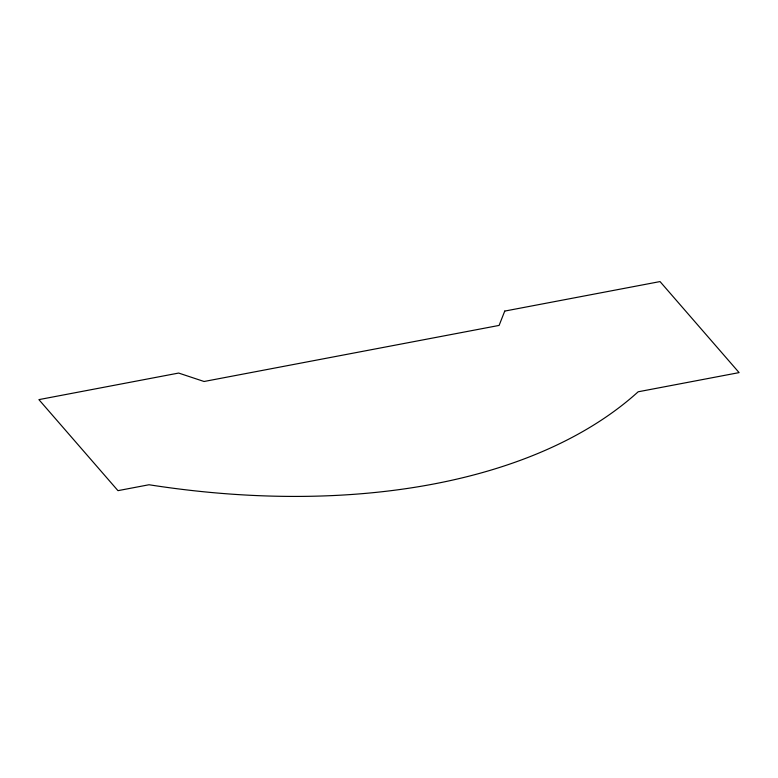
<?xml version="1.0" encoding="UTF-8"?>
<svg xmlns="http://www.w3.org/2000/svg" width="778" height="778" viewBox="0 0 778 778"><rect width="100%" height="100%" fill="white"/><g stroke="black" fill="none" stroke-linecap="round" stroke-linejoin="round"><path stroke-width="1.17" d="M504.747 311.083L499.106 325.418L204.069 381.492L178.658 373.061L38.9 399.62L117.964 490.655L149.026 484.752A622.099 356.82 16.8 0 0 638.164 391.791L739.1 372.613L660.036 281.578L504.747 311.083"/></g></svg>
